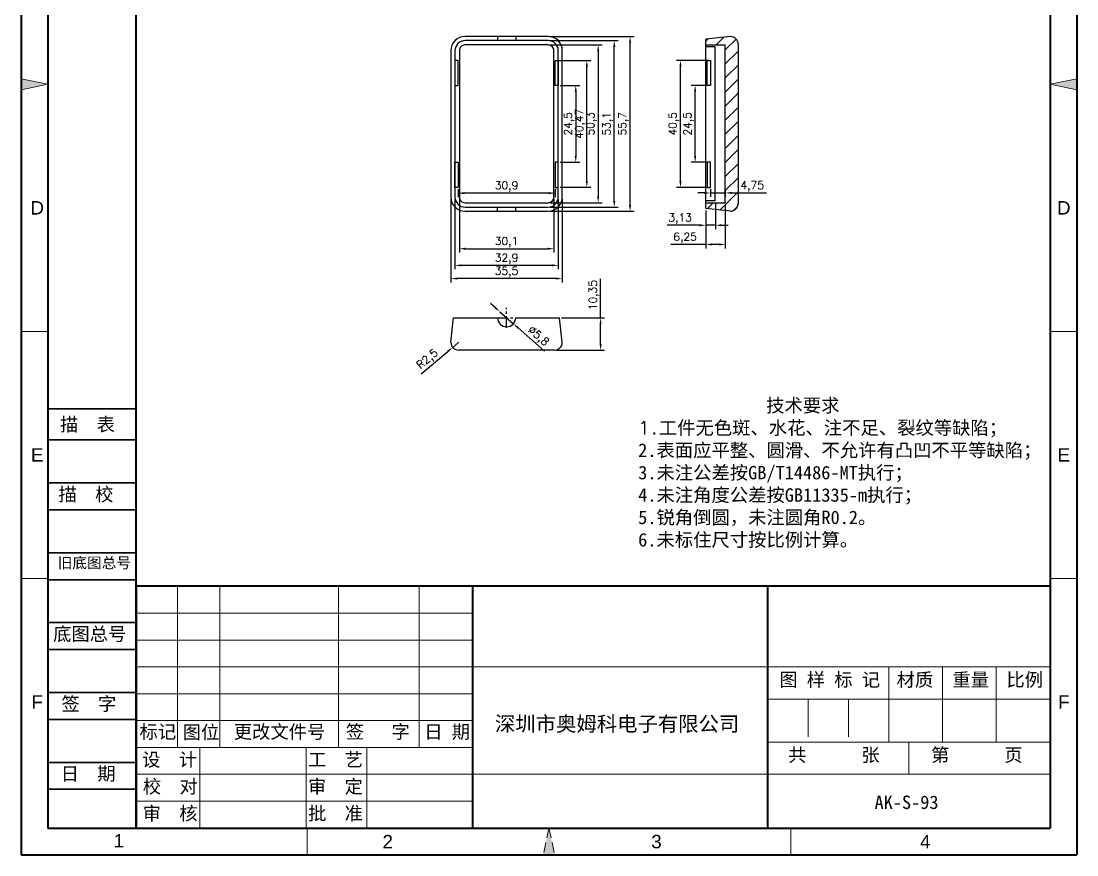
# Model space of a CAD drawing. Header units: millimetres. Extents: x 68506 to 68842, y -471 to 20.
# Drawn here: x 68505.6 to 68842.1, y -471.3 to -205.4 of the extents above; entities that cross this region are included whole.
import ezdxf
from ezdxf.enums import TextEntityAlignment as Align

# ---------------------------------------------------------------- set-up
doc = ezdxf.new("R2010")
doc.units = ezdxf.units.MM
for name, pattern in [('ACAD_ISO10W100', [18, 12, -3, 0, -3]), ('CENTER', [50.8, 31.75, -6.35, 6.35, -6.35]), ('HIDDEN2', [4.7625, 3.175, -1.5875])]:
    doc.linetypes.add(name, pattern=pattern)
for name, color, linetype, lineweight in [('dim', 82, 'Continuous', 9), ('图层1', 7, 'ACAD_ISO10W100', 15), ('图层2', 7, 'Continuous', 30), ('图层3', 7, 'Continuous', 15), ('图层4', 7, 'Continuous', 40), ('图层5', 7, 'HIDDEN2', 15)]:
    doc.layers.add(name, color=color, linetype=linetype, lineweight=lineweight)
doc.layers.add('尺寸线', color=7, linetype='Continuous')
doc.styles.get("Standard").update_dxf_attribs({"font": 'txt', "bigfont": 'gbcbig.shx'})
doc.styles.add('样式 3', font='arial.ttf', dxfattribs={"height": 3.8})
doc.dimstyles.new('ISO-25', dxfattribs={"dimtxt": 2.5, "dimasz": 2.5, "dimexe": 1.25, "dimexo": 0.625, "dimtad": 1, "dimtxsty": 'Standard', "dimcen": 2.5, "dimadec": 0, "dimazin": 0, "dimtfac": 1, "dimtmove": 0, "dimatfit": 3, "dimfxl": 0, "dimarcsym": 0})

# ---------------------------------------------------------------- blocks, each defined once
blk = doc.blocks.new('*D5637')
at = {"layer": 'Defpoints', "color": 0}
for p in [(68677.22, -299.96), (68690.27, -299.96), (68675.57, -310.31)]:
    blk.add_point(p, dxfattribs=at)
at = {"layer": 'dim', "color": 0, "lineweight": -2}
for p, q in [((68690.27, -299.96), (68690.27, -287.54)), ((68677.84, -299.96), (68691.52, -299.96)), ((68690.27, -308.31), (68690.27, -301.96)), ((68676.19, -310.31), (68691.52, -310.31))]:
    blk.add_line(p, q, dxfattribs=at)
at = {"layer": 'dim', "color": 0}
for points in [[(68689.94, -301.96), (68690.6, -301.96), (68690.27, -299.96)], [(68689.94, -308.31), (68690.6, -308.31), (68690.27, -310.31)]]:
    blk.add_solid(points, dxfattribs=at)
at = {"layer": 'dim', "color": 0, "insert": (68688.19, -292.75), "char_height": 2.5, "attachment_point": 5, "rotation": 90}
blk.add_mtext('10,35', dxfattribs=at)
blk = doc.blocks.new('*D5638')
at = {"layer": 'Defpoints', "color": 0}
for p in [(68643.15, -309.41), (68645.07, -307.81)]:
    blk.add_point(p, dxfattribs=at)
at = {"layer": 'dim', "color": 0, "lineweight": -2}
for p, q in [((68645.07, -307.81), (68643.15, -309.41)), ((68633.05, -317.86), (68641.62, -310.69))]:
    blk.add_line(p, q, dxfattribs=at)
at = {"layer": 'dim', "color": 0}
blk.add_solid([(68641.4, -310.44), (68641.83, -310.95), (68643.15, -309.41)], dxfattribs=at)
at = {"layer": 'dim', "color": 0, "insert": (68635.23, -313.32), "char_height": 2.5, "attachment_point": 5, "rotation": 39.8965}
blk.add_mtext('R2,5', dxfattribs=at)
blk = doc.blocks.new('*D5639')
at = {"layer": 'Defpoints', "color": 0}
for p in [(68658.14, -298.04), (68662.49, -301.87)]:
    blk.add_point(p, dxfattribs=at)
at = {"layer": 'dim', "color": 0, "lineweight": -2}
for p, q in [((68656.64, -296.72), (68655.14, -295.39)), ((68658.14, -298.04), (68662.49, -301.87)), ((68672.37, -310.58), (68663.99, -303.2))]:
    blk.add_line(p, q, dxfattribs=at)
at = {"layer": 'dim', "color": 0}
for points in [[(68656.86, -296.47), (68656.42, -296.97), (68658.14, -298.04)], [(68664.22, -302.95), (68663.77, -303.45), (68662.49, -301.87)]]:
    blk.add_solid(points, dxfattribs=at)
at = {"layer": 'dim', "color": 0, "insert": (68670.31, -305.99), "char_height": 2.5, "attachment_point": 5, "rotation": 318.6044}
blk.add_mtext('∅5,8', dxfattribs=at)
blk = doc.blocks.new('*D5640')
at = {"layer": 'Defpoints', "color": 0}
for p in [(68723.78, -265.14), (68730.03, -263.29), (68723.78, -276.6)]:
    blk.add_point(p, dxfattribs=at)
at = {"layer": 'dim', "color": 0, "lineweight": -2}
for p, q in [((68723.78, -265.77), (68723.78, -277.85)), ((68730.03, -263.92), (68730.03, -277.85)), ((68723.78, -276.6), (68712.61, -276.6)), ((68728.03, -276.6), (68725.78, -276.6))]:
    blk.add_line(p, q, dxfattribs=at)
at = {"layer": 'dim', "color": 0}
for points in [[(68725.78, -276.27), (68725.78, -276.94), (68723.78, -276.6)], [(68728.03, -276.27), (68728.03, -276.94), (68730.03, -276.6)]]:
    blk.add_solid(points, dxfattribs=at)
at = {"layer": 'dim', "color": 0, "insert": (68717.2, -274.52), "char_height": 2.5, "attachment_point": 5}
blk.add_mtext('6,25', dxfattribs=at)
blk = doc.blocks.new('*D5641')
at = {"layer": 'Defpoints', "color": 0}
for p in [(68723.78, -265.14), (68726.91, -262.69), (68723.78, -270.48)]:
    blk.add_point(p, dxfattribs=at)
at = {"layer": 'dim', "color": 0, "lineweight": -2}
for p, q in [((68723.78, -265.77), (68723.78, -271.73)), ((68726.91, -263.32), (68726.91, -271.73)), ((68721.78, -270.48), (68711.45, -270.48)), ((68726.91, -270.48), (68723.78, -270.48)), ((68728.91, -270.48), (68730.91, -270.48))]:
    blk.add_line(p, q, dxfattribs=at)
at = {"layer": 'dim', "color": 0}
for points in [[(68721.78, -270.14), (68721.78, -270.81), (68723.78, -270.48)], [(68728.91, -270.14), (68728.91, -270.81), (68726.91, -270.48)]]:
    blk.add_solid(points, dxfattribs=at)
at = {"layer": 'dim', "color": 0, "insert": (68715.61, -268.39), "char_height": 2.5, "attachment_point": 5}
blk.add_mtext('3,13', dxfattribs=at)
blk = doc.blocks.new('*D5642')
at = {"layer": 'Defpoints', "color": 0}
for p in [(68725.28, -258.39), (68730.03, -258.39), (68730.03, -260.18)]:
    blk.add_point(p, dxfattribs=at)
at = {"layer": 'dim', "color": 0, "lineweight": -2}
for p, q in [((68725.28, -259.02), (68725.28, -261.43)), ((68730.03, -259.02), (68730.03, -261.43)), ((68723.28, -260.18), (68721.28, -260.18)), ((68725.28, -260.18), (68730.03, -260.18)), ((68732.03, -260.18), (68743.2, -260.18))]:
    blk.add_line(p, q, dxfattribs=at)
at = {"layer": 'dim', "color": 0}
for points in [[(68723.28, -259.85), (68723.28, -260.51), (68725.28, -260.18)], [(68732.03, -259.85), (68732.03, -260.51), (68730.03, -260.18)]]:
    blk.add_solid(points, dxfattribs=at)
at = {"layer": 'dim', "color": 0, "insert": (68738.61, -258.1), "char_height": 2.5, "attachment_point": 5}
blk.add_mtext('4,75', dxfattribs=at)
blk = doc.blocks.new('*D5643')
at = {"layer": 'Defpoints', "color": 0}
for p in [(68720.42, -225.89), (68725.28, -225.89), (68725.28, -250.39)]:
    blk.add_point(p, dxfattribs=at)
at = {"layer": 'dim', "color": 0, "lineweight": -2}
for p, q in [((68724.66, -225.89), (68719.17, -225.89)), ((68720.42, -248.39), (68720.42, -227.89)), ((68724.66, -250.39), (68719.17, -250.39))]:
    blk.add_line(p, q, dxfattribs=at)
at = {"layer": 'dim', "color": 0}
for points in [[(68720.08, -227.89), (68720.75, -227.89), (68720.42, -225.89)], [(68720.08, -248.39), (68720.75, -248.39), (68720.42, -250.39)]]:
    blk.add_solid(points, dxfattribs=at)
at = {"layer": 'dim', "color": 0, "insert": (68718.33, -238.14), "char_height": 2.5, "attachment_point": 5, "rotation": 90}
blk.add_mtext('24,5', dxfattribs=at)
blk = doc.blocks.new('*D5644')
at = {"layer": 'Defpoints', "color": 0}
for p in [(68715.73, -217.89), (68725.28, -217.89), (68725.28, -258.39)]:
    blk.add_point(p, dxfattribs=at)
at = {"layer": 'dim', "color": 0, "lineweight": -2}
for p, q in [((68724.66, -217.89), (68714.48, -217.89)), ((68715.73, -256.39), (68715.73, -219.89)), ((68724.66, -258.39), (68714.48, -258.39))]:
    blk.add_line(p, q, dxfattribs=at)
at = {"layer": 'dim', "color": 0}
for points in [[(68715.4, -219.89), (68716.07, -219.89), (68715.73, -217.89)], [(68715.4, -256.39), (68716.07, -256.39), (68715.73, -258.39)]]:
    blk.add_solid(points, dxfattribs=at)
at = {"layer": 'dim', "color": 0, "insert": (68713.65, -238.14), "char_height": 2.5, "attachment_point": 5, "rotation": 90}
blk.add_mtext('40,5', dxfattribs=at)
blk = doc.blocks.new('*D5645')
at = {"layer": 'Defpoints', "color": 0}
for p in [(68673.57, -210.29), (68699.68, -210.29), (68673.57, -265.99)]:
    blk.add_point(p, dxfattribs=at)
at = {"layer": 'dim', "color": 0, "lineweight": -2}
for p, q in [((68674.19, -210.29), (68700.93, -210.29)), ((68699.68, -263.99), (68699.68, -212.29)), ((68674.19, -265.99), (68700.93, -265.99))]:
    blk.add_line(p, q, dxfattribs=at)
at = {"layer": 'dim', "color": 0}
for points in [[(68699.35, -212.29), (68700.02, -212.29), (68699.68, -210.29)], [(68699.35, -263.99), (68700.02, -263.99), (68699.68, -265.99)]]:
    blk.add_solid(points, dxfattribs=at)
at = {"layer": 'dim', "color": 0, "insert": (68697.6, -238.14), "char_height": 2.5, "attachment_point": 5, "rotation": 90}
blk.add_mtext('55,7', dxfattribs=at)
blk = doc.blocks.new('*D5646')
at = {"layer": 'Defpoints', "color": 0}
for p in [(68673.57, -211.59), (68694.62, -211.59), (68673.57, -264.69)]:
    blk.add_point(p, dxfattribs=at)
at = {"layer": 'dim', "color": 0, "lineweight": -2}
for p, q in [((68674.19, -211.59), (68695.87, -211.59)), ((68694.62, -262.69), (68694.62, -213.59)), ((68674.19, -264.69), (68695.87, -264.69))]:
    blk.add_line(p, q, dxfattribs=at)
at = {"layer": 'dim', "color": 0}
for points in [[(68694.29, -213.59), (68694.96, -213.59), (68694.62, -211.59)], [(68694.29, -262.69), (68694.96, -262.69), (68694.62, -264.69)]]:
    blk.add_solid(points, dxfattribs=at)
at = {"layer": 'dim', "color": 0, "insert": (68692.54, -238.14), "char_height": 2.5, "attachment_point": 5, "rotation": 90}
blk.add_mtext('53,1', dxfattribs=at)
blk = doc.blocks.new('*D5647')
at = {"layer": 'Defpoints', "color": 0}
for p in [(68673.57, -212.99), (68673.57, -263.29), (68689.5, -263.29)]:
    blk.add_point(p, dxfattribs=at)
at = {"layer": 'dim', "color": 0, "lineweight": -2}
for p, q in [((68674.19, -212.99), (68690.75, -212.99)), ((68689.5, -214.99), (68689.5, -261.29)), ((68674.19, -263.29), (68690.75, -263.29))]:
    blk.add_line(p, q, dxfattribs=at)
at = {"layer": 'dim', "color": 0}
for points in [[(68689.17, -214.99), (68689.84, -214.99), (68689.5, -212.99)], [(68689.17, -261.29), (68689.84, -261.29), (68689.5, -263.29)]]:
    blk.add_solid(points, dxfattribs=at)
at = {"layer": 'dim', "color": 0, "insert": (68687.42, -238.14), "char_height": 2.5, "attachment_point": 5, "rotation": 90}
blk.add_mtext('50,3', dxfattribs=at)
blk = doc.blocks.new('*D5648')
at = {"layer": 'Defpoints', "color": 0}
for p in [(68676.27, -217.89), (68685.9, -217.89), (68676.77, -258.36)]:
    blk.add_point(p, dxfattribs=at)
at = {"layer": 'dim', "color": 0, "lineweight": -2}
for p, q in [((68676.89, -217.89), (68687.15, -217.89)), ((68685.9, -256.36), (68685.9, -219.89)), ((68677.39, -258.36), (68687.15, -258.36))]:
    blk.add_line(p, q, dxfattribs=at)
at = {"layer": 'dim', "color": 0}
for points in [[(68685.57, -219.89), (68686.23, -219.89), (68685.9, -217.89)], [(68685.57, -256.36), (68686.23, -256.36), (68685.9, -258.36)]]:
    blk.add_solid(points, dxfattribs=at)
at = {"layer": 'dim', "color": 0, "insert": (68683.82, -238.13), "char_height": 2.5, "attachment_point": 5, "rotation": 90}
blk.add_mtext('40,47', dxfattribs=at)
blk = doc.blocks.new('*D5649')
at = {"layer": 'Defpoints', "color": 0}
for p in [(68676.77, -225.89), (68676.77, -250.39), (68682.36, -250.39)]:
    blk.add_point(p, dxfattribs=at)
at = {"layer": 'dim', "color": 0, "lineweight": -2}
for p, q in [((68677.39, -225.89), (68683.61, -225.89)), ((68682.36, -227.89), (68682.36, -248.39)), ((68677.39, -250.39), (68683.61, -250.39))]:
    blk.add_line(p, q, dxfattribs=at)
at = {"layer": 'dim', "color": 0}
for points in [[(68682.02, -227.89), (68682.69, -227.89), (68682.36, -225.89)], [(68682.02, -248.39), (68682.69, -248.39), (68682.36, -250.39)]]:
    blk.add_solid(points, dxfattribs=at)
at = {"layer": 'dim', "color": 0, "insert": (68680.27, -238.14), "char_height": 2.5, "attachment_point": 5, "rotation": 90}
blk.add_mtext('24,5', dxfattribs=at)
blk = doc.blocks.new('*D5650')
at = {"layer": 'Defpoints', "color": 0}
for p in [(68642.57, -261.49), (68678.07, -261.49), (68642.57, -287.48)]:
    blk.add_point(p, dxfattribs=at)
at = {"layer": 'dim', "color": 0, "lineweight": -2}
for p, q in [((68642.57, -262.12), (68642.57, -288.73)), ((68678.07, -262.12), (68678.07, -288.73)), ((68676.07, -287.48), (68644.57, -287.48))]:
    blk.add_line(p, q, dxfattribs=at)
at = {"layer": 'dim', "color": 0}
for points in [[(68644.57, -287.15), (68644.57, -287.81), (68642.57, -287.48)], [(68676.07, -287.15), (68676.07, -287.81), (68678.07, -287.48)]]:
    blk.add_solid(points, dxfattribs=at)
at = {"layer": 'dim', "color": 0, "insert": (68660.32, -285.4), "char_height": 2.5, "attachment_point": 5}
blk.add_mtext('35,5', dxfattribs=at)
blk = doc.blocks.new('*D5651')
at = {"layer": 'Defpoints', "color": 0}
for p in [(68643.87, -261.49), (68676.77, -261.49), (68643.87, -283.28)]:
    blk.add_point(p, dxfattribs=at)
at = {"layer": 'dim', "color": 0, "lineweight": -2}
for p, q in [((68643.87, -262.12), (68643.87, -284.53)), ((68676.77, -262.12), (68676.77, -284.53)), ((68674.77, -283.28), (68645.87, -283.28))]:
    blk.add_line(p, q, dxfattribs=at)
at = {"layer": 'dim', "color": 0}
for points in [[(68645.87, -282.94), (68645.87, -283.61), (68643.87, -283.28)], [(68674.77, -282.94), (68674.77, -283.61), (68676.77, -283.28)]]:
    blk.add_solid(points, dxfattribs=at)
at = {"layer": 'dim', "color": 0, "insert": (68660.32, -281.19), "char_height": 2.5, "attachment_point": 5}
blk.add_mtext('32,9', dxfattribs=at)
blk = doc.blocks.new('*D5652')
at = {"layer": 'Defpoints', "color": 0}
for p in [(68645.27, -261.49), (68675.37, -261.49), (68675.37, -277.95)]:
    blk.add_point(p, dxfattribs=at)
at = {"layer": 'dim', "color": 0, "lineweight": -2}
for p, q in [((68645.27, -262.12), (68645.27, -279.2)), ((68675.37, -262.12), (68675.37, -279.2)), ((68647.27, -277.95), (68673.37, -277.95))]:
    blk.add_line(p, q, dxfattribs=at)
at = {"layer": 'dim', "color": 0}
for points in [[(68647.27, -277.62), (68647.27, -278.29), (68645.27, -277.95)], [(68673.37, -277.62), (68673.37, -278.29), (68675.37, -277.95)]]:
    blk.add_solid(points, dxfattribs=at)
at = {"layer": 'dim', "color": 0, "insert": (68660.32, -275.87), "char_height": 2.5, "attachment_point": 5}
blk.add_mtext('30,1', dxfattribs=at)
blk = doc.blocks.new('*D5653')
at = {"layer": 'Defpoints', "color": 0}
for p in [(68644.87, -258.39), (68675.77, -258.39), (68644.87, -260.23)]:
    blk.add_point(p, dxfattribs=at)
at = {"layer": 'dim', "color": 0, "lineweight": -2}
for p, q in [((68644.87, -259.02), (68644.87, -261.48)), ((68675.77, -259.02), (68675.77, -261.48)), ((68673.77, -260.23), (68646.87, -260.23))]:
    blk.add_line(p, q, dxfattribs=at)
at = {"layer": 'dim', "color": 0}
for points in [[(68646.87, -259.9), (68646.87, -260.57), (68644.87, -260.23)], [(68673.77, -259.9), (68673.77, -260.57), (68675.77, -260.23)]]:
    blk.add_solid(points, dxfattribs=at)
at = {"layer": 'dim', "color": 0, "insert": (68660.32, -258.15), "char_height": 2.5, "attachment_point": 5}
blk.add_mtext('30,9', dxfattribs=at)

msp = doc.modelspace()

# ---------------------------------------------------------------- hatches: boundary and pattern name
h = msp.add_hatch()
h.set_pattern_fill('ANSI31', color=8, style=0)
h.set_pattern_definition([(45, (32.1165, -38.3687), (-2.24506403, 2.24506403), [])])
h.paths.add_polyline_path([(68734.13, -212.79, 0.4142136), (68731.63, -210.29), (68723.78, -211.14), (68723.78, -212.99), (68730.03, -212.99), (68730.03, -263.29), (68723.78, -263.29), (68723.78, -265.14), (68731.63, -265.99, 0.4142136), (68734.13, -263.49)])
at = {"layer": '图层1'}
for points in [[(68514.162, -225.505), (68505.596, -223.742), (68505.596, -227.268)], [(68833.504, -225.505), (68842.07, -223.742), (68842.07, -227.268)]]:
    msp.add_hatch(color=0, dxfattribs=at).paths.add_polyline_path(points)
at = {"layer": '图层5'}
msp.add_hatch(color=0, dxfattribs=at).paths.add_polyline_path([(68673.833, -462.699), (68672.07, -471.265), (68675.596, -471.265)])

# ---------------------------------------------------------------- linework, layer by layer
for p, q in [((68657.419, -210.29), (68657.419, -211.59)), ((68663.219, -210.29), (68663.219, -211.59)), ((68731.63, -210.29), (68723.78, -211.14)), ((68723.78, -265.14), (68723.78, -211.14)), ((68731.63, -210.29), (68731.63, -210.29)), ((68723.78, -212.99), (68730.03, -212.99)), ((68726.83, -213.59), (68723.78, -213.59)), ((68726.83, -262.69), (68726.83, -213.59)), ((68730.03, -263.29), (68730.03, -212.99)), ((68734.13, -212.79), (68734.13, -263.49)), ((68657.419, -265.99), (68657.419, -264.69)), ((68663.219, -265.99), (68663.219, -264.69)), ((68726.83, -262.69), (68723.78, -262.69)), ((68723.78, -263.29), (68730.03, -263.29)), ((68731.63, -265.99), (68723.78, -265.14)), ((68731.63, -265.99), (68731.63, -265.99)), ((68642.569, -307.807), (68643.419, -299.957)), ((68643.419, -299.957), (68657.419, -299.957)), ((68663.219, -299.957), (68677.219, -299.957)), ((68678.069, -307.807), (68677.219, -299.957)), ((68642.569, -307.807), (68642.569, -307.807)), ((68678.069, -307.807), (68678.069, -307.807)), ((68675.569, -310.307), (68645.069, -310.307))]:
    msp.add_line(p, q)
at = {"color": 1, "linetype": 'CENTER', "ltscale": 0.116}
for p, q in [((68660.319, -303.147), (68660.319, -296.767)), ((68657.129, -299.957), (68663.509, -299.957))]:
    msp.add_line(p, q, dxfattribs=at)
for points in [[(68647.069, -265.99), (68673.569, -265.99, 0.4142136), (68678.069, -261.49), (68678.069, -214.79, 0.4142136), (68673.569, -210.29), (68647.069, -210.29, 0.4142136), (68642.569, -214.79), (68642.569, -261.49, 0.4142136)], [(68647.069, -264.69), (68673.569, -264.69, 0.4142136), (68676.769, -261.49), (68676.769, -214.79, 0.4142136), (68673.569, -211.59), (68647.069, -211.59, 0.4142136), (68643.869, -214.79), (68643.869, -261.49, 0.4142136)], [(68647.069, -263.29), (68673.569, -263.29, 0.4142136), (68675.369, -261.49), (68675.369, -214.79, 0.4142136), (68673.569, -212.99), (68647.069, -212.99, 0.4142136), (68645.269, -214.79), (68645.269, -261.49, 0.4142136)]]:
    msp.add_lwpolyline(points, format="xyb", close=True)
for points in [[(68643.869, -217.89), (68643.869, -225.89), (68644.869, -225.89), (68644.869, -217.89)], [(68676.769, -217.89), (68676.769, -225.89), (68675.769, -225.89), (68675.769, -217.89)], [(68725.28, -217.89), (68725.28, -225.89), (68724.28, -225.89), (68724.28, -217.89)], [(68643.869, -258.39), (68643.869, -250.39), (68644.869, -250.39), (68644.869, -258.39)], [(68676.769, -258.39), (68676.769, -250.39), (68675.769, -250.39), (68675.769, -258.39)], [(68725.28, -258.39), (68725.28, -250.39), (68724.28, -250.39), (68724.28, -258.39)]]:
    msp.add_lwpolyline(points, close=True)
for centre, radius, start, end in [((68731.63, -212.79), 2.5, 0, 90), ((68731.63, -263.49), 2.5, 270, 0), ((68660.319, -299.957), 2.9, 180, 360), ((68645.069, -307.807), 2.5, 180, 270), ((68675.569, -307.807), 2.5, 270, 0)]:
    msp.add_arc(centre, radius, start, end)
at = {"layer": '图层1', "color": 0}
for p, q in [((68514.162, -225.505), (68505.596, -223.742)), ((68833.504, -225.505), (68842.07, -223.742)), ((68514.162, -225.505), (68505.596, -227.268)), ((68833.504, -225.505), (68842.07, -227.268)), ((68514.162, -304.313), (68505.596, -304.313)), ((68842.07, -304.313), (68833.504, -304.313)), ((68514.162, -383.121), (68505.596, -383.121)), ((68842.07, -383.121), (68833.504, -383.121)), ((68756.41, -421.582), (68756.41, -435.288)), ((68769.259, -421.582), (68769.259, -435.288)), ((68568.891, -437.001), (68568.891, -428.435)), ((68568.891, -437.001), (68568.891, -428.435))]:
    msp.add_line(p, q, dxfattribs=at)
at = {"layer": '图层2', "color": 0}
for p, q in [((68542.278, -329.069), (68514.162, -329.069)), ((68542.278, -338.955), (68514.162, -338.955)), ((68542.278, -338.955), (68527.343, -338.955)), ((68542.278, -352.661), (68514.162, -352.661)), ((68542.278, -361.227), (68514.162, -361.227)), ((68542.278, -361.227), (68527.343, -361.227)), ((68542.278, -361.227), (68527.343, -361.227)), ((68542.278, -374.933), (68514.162, -374.933)), ((68542.278, -383.499), (68514.162, -383.499)), ((68542.278, -383.499), (68527.343, -383.499)), ((68542.278, -397.204), (68514.162, -397.204)), ((68542.278, -405.77), (68514.162, -405.77)), ((68542.278, -405.77), (68527.343, -405.77)), ((68542.278, -419.476), (68514.162, -419.476)), ((68542.278, -428.042), (68514.162, -428.042)), ((68542.278, -428.042), (68527.343, -428.042)), ((68542.278, -441.748), (68514.162, -441.748)), ((68542.278, -450.314), (68514.162, -450.314))]:
    msp.add_line(p, q, dxfattribs=at)
at = {"layer": '图层3', "color": 0}
for p, q in [((68555.453, -437.001), (68555.453, -385.605)), ((68568.891, -428.435), (68568.891, -385.605)), ((68606.774, -436.899), (68606.774, -385.605)), ((68632.472, -436.875), (68632.472, -385.605)), ((68649.604, -394.171), (68542.278, -394.171)), ((68649.604, -402.737), (68542.278, -402.737)), ((68649.604, -402.737), (68542.278, -402.737)), ((68649.604, -411.303), (68542.278, -411.303)), ((68628.8, -411.303), (68833.504, -411.303)), ((68782.108, -411.303), (68782.108, -435.288)), ((68799.24, -411.303), (68799.24, -435.288)), ((68816.372, -411.303), (68816.372, -435.288)), ((68649.604, -419.869), (68542.278, -419.869)), ((68833.504, -421.582), (68743.561, -421.582)), ((68782.108, -421.582), (68782.108, -435.288)), ((68649.604, -428.435), (68542.278, -428.435)), ((68649.604, -437.001), (68542.278, -437.001)), ((68562.512, -462.699), (68562.512, -437.001)), ((68596.456, -462.699), (68596.456, -436.899)), ((68615.775, -462.597), (68615.775, -436.899)), ((68833.504, -435.288), (68743.561, -435.288)), ((68788.532, -435.288), (68788.532, -445.567)), ((68649.604, -445.567), (68542.278, -445.567)), ((68649.604, -445.567), (68542.744, -445.567)), ((68628.8, -445.567), (68833.504, -445.567)), ((68542.278, -450.314), (68542.036, -450.314)), ((68649.604, -454.133), (68542.278, -454.133)), ((68596.739, -462.699), (68596.739, -471.265)), ((68750.927, -462.699), (68750.927, -471.265)), ((68750.927, -462.699), (68750.927, -471.265))]:
    msp.add_line(p, q, dxfattribs=at)
at = {"layer": '图层4', "color": 0}
for p, q in [((68542.278, -462.699), (68542.278, 11.688)), ((68542.278, -385.605), (68542.278, -462.699)), ((68833.504, -385.605), (68542.278, -385.605)), ((68704.615, -385.605), (68550.426, -385.605)), ((68649.604, -462.699), (68649.604, -385.605)), ((68743.561, -462.699), (68743.561, -385.605)), ((68542.278, -421.582), (68542.278, -462.699))]:
    msp.add_line(p, q, dxfattribs=at)
at = {"layer": '图层5', "color": 0}
for p, q in [((68649.604, -437.001), (68542.278, -437.001)), ((68673.833, -462.699), (68672.07, -471.265)), ((68673.833, -462.699), (68675.596, -471.265))]:
    msp.add_line(p, q, dxfattribs=at)
at = {"layer": '尺寸线', "color": 0, "lineweight": 40}
for p, q in [((68505.596, 20.254), (68505.596, -471.265)), ((68842.07, 20.254), (68842.07, -471.265)), ((68514.162, 11.688), (68514.162, -462.699)), ((68833.504, 11.688), (68833.504, -462.699)), ((68514.162, -462.699), (68833.504, -462.699)), ((68505.596, -471.265), (68842.07, -471.265))]:
    msp.add_line(p, q, dxfattribs=at)

# ---------------------------------------------------------------- texts
at = {"layer": '图层1', "color": 0, "style": '样式 3'}
for s, p in [('D', (68510.721, -264.909)), ('D', (68837.894, -264.909)), ('E', (68510.721, -343.717)), ('E', (68837.894, -343.717)), ('F', (68510.721, -422.524)), ('F', (68837.894, -422.524))]:
    msp.add_text(s, height=4.283, dxfattribs=at).set_placement(p, align=Align.MIDDLE)
at = {"layer": '图层1', "color": 0, "attachment_point": 1}
for s, insert, char_height, width in [('{\\fSimSun|b0|i0|c134|p2;图 样 标 记}', (68747.24, -413.247), 4.28302, 53.13738), ('{\\fSimSun|b0|i0|c134|p2;材质 }', (68784.595, -413.265), 4.28302, 35.72091), ('{\\fSimSun|b0|i0|c134|p2;深圳市奥姆科电子有限公司}', (68656.593, -427.085), 4.75891, 89.92113), ('{\\fSimSun|b0|i0|c134|p2;标记}', (68543.33, -429.856), 4.28302, 11.99246), ('{\\fSimSun|b0|i0|c134|p2;图位}', (68557.084, -430.029), 4.28302, 11.99246), ('{\\fSimSun|b0|i0|c134|p2;更改文件号}', (68573.346, -429.856), 4.28302, 35.72091), ('{\\fSimSun|b0|i0|c134|p2;审  核}', (68544.338, -455.878), 4.28302, 34.73239), ('{\\fSimSun|b0|i0|c134|p2;批  准}', (68597.03, -455.878), 4.28302, 35.72091)]:
    msp.add_mtext(s, dxfattribs=dict(at, insert=insert, char_height=char_height, width=width))
at = {"layer": '图层2', "color": 0, "attachment_point": 1}
for s, insert, char_height, width in [('{\\fSimSun|b0|i0|c134|p2;描\\fSimSun|b0|i0|c0|p2;  \\fSimSun|b0|i0|c134|p2;表}', (68517.99, -331.86), 4.28297, 47.9936), ('{\\fSimSun|b0|i0|c134|p2;描\\fSimSun|b0|i0|c0|p2;  \\fSimSun|b0|i0|c134|p2;校}', (68517.502, -354.131), 4.28297, 47.9936), ('{\\fSimSun|b0|i0|c134|p2;旧底图总号}', (68517.261, -376.403), 3.42642, 47.9936), ('{\\fSimSun|b0|i0|c134|p2;底图总号}', (68515.776, -398.674), 4.28297, 47.9936), ('{\\fSimSun|b0|i0|c134|p2;重量 }', (68802.379, -413.265), 4.28302, 35.72091), ('{\\fSimSun|b0|i0|c134|p2;比例 }', (68819.61, -413.265), 4.28302, 35.72091), ('{\\fSimSun|b0|i0|c134|p2;签\\fSimSun|b0|i0|c0|p2;  \\fSimSun|b0|i0|c134|p2;字}', (68518.429, -420.946), 4.28297, 47.9936), ('{\\fSimSun|b0|i0|c134|p2;签   字}', (68609.061, -429.856), 4.28302, 35.72091), ('{\\fSimSun|b0|i0|c134|p2;日 期}', (68634.08, -429.856), 4.28302, 35.72091), ('{\\fSimSun|b0|i0|c134|p2;共      张}', (68750.062, -437.232), 4.28302, 47.38766), ('{\\fSimSun|b0|i0|c134|p2;第      页}', (68795.604, -437.232), 4.28302, 43.98508), ('{\\fSimSun|b0|i0|c134|p2;设  计}', (68544.172, -438.745), 4.28302, 33.20026), ('{\\fSimSun|b0|i0|c134|p2;工  艺}', (68597.03, -438.745), 4.28302, 35.72091), ('{\\fSimSun|b0|i0|c134|p2;日\\fSimSun|b0|i0|c0|p2;  \\fSimSun|b0|i0|c134|p2;期}', (68518.185, -443.217), 4.28297, 47.9936), ('{\\fSimSun|b0|i0|c134|p2;校  对}', (68544.378, -447.312), 4.28302, 31.05498), ('{\\fSimSun|b0|i0|c134|p2;审  定}', (68597.03, -447.312), 4.28302, 35.72091), ('{\\fSimSun|b0|i0|c134|p2;AK-S-93}', (68777.579, -452.346), 4.28302, 43.98508)]:
    msp.add_mtext(s, dxfattribs=dict(at, insert=insert, char_height=char_height, width=width))
at = {"layer": '图层3', "color": 0, "insert": (68702.256, -325.789), "char_height": 4.28302, "width": 202.86245, "attachment_point": 1}
msp.add_mtext('{\\fSimSun|b0|i0|c134|p54;              技术要求\\P}1{\\fSimSun|b0|i0|c134|p54;.工件无色斑、水花、注不足、裂纹等缺陷；\\P2.表面应平整、圆滑、不允许有凸凹不平等缺陷；\\P3.未注公差按GB/T14486-MT执行；\\P4.未注角度公差按GB11335-m执行；\\P5.锐角倒圆，未注圆角R0.2。}\\P{\\fSimSun|b0|i0|c134|p2;6.未标住尺寸按比例计算。}', dxfattribs=at)
at = {"layer": '图层5', "color": 0, "style": '样式 3'}
for s, p in [('1', (68536.776, -466.758)), ('2', (68622.437, -467.014)), ('3', (68708.097, -467.014)), ('4', (68793.758, -467.014))]:
    msp.add_text(s, height=4.283, dxfattribs=at).set_placement(p, align=Align.MIDDLE)

# ---------------------------------------------------------------- dimensions: what is measured, and where the dimension line sits
at = {"layer": 'dim'}
for base, p1, p2, picture, middle in [((68699.682, -210.29), (68673.569, -265.99), (68673.569, -210.29), '*D5645', (68697.598, -238.14)), ((68694.622, -211.59), (68673.569, -264.69), (68673.569, -211.59), '*D5646', (68692.539, -238.14)), ((68689.503, -263.29), (68673.569, -212.99), (68673.569, -263.29), '*D5647', (68687.419, -238.14)), ((68685.8986, -217.8901), (68676.7691, -258.3648), (68676.2691, -217.8901), '*D5648', (68683.8153, -238.1274)), ((68715.734, -217.89), (68725.28, -258.39), (68725.28, -217.89), '*D5644', (68713.65, -238.14)), ((68682.358, -250.39), (68676.769, -225.89), (68676.769, -250.39), '*D5649', (68680.275, -238.14)), ((68720.418, -225.89), (68725.28, -250.39), (68725.28, -225.89), '*D5643', (68718.335, -238.14)), ((68690.27, -299.957), (68675.569, -310.307), (68677.219, -299.957), '*D5637', (68688.186, -292.749))]:
    dim = msp.add_linear_dim(base=base, p1=p1, p2=p2, angle=90, dimstyle='ISO-25', override={"dimasz": 2}, dxfattribs=at)
    dim.commit()
    dim.dimension.update_dxf_attribs({"geometry": picture, "text_midpoint": middle})
for base, p1, p2, picture, middle in [((68644.869, -260.235), (68675.769, -258.39), (68644.869, -258.39), '*D5653', (68660.319, -258.151)), ((68730.03, -260.181), (68725.28, -258.39), (68730.03, -258.39), '*D5642', (68738.613, -258.098)), ((68642.569, -287.479), (68678.069, -261.49), (68642.569, -261.49), '*D5650', (68660.319, -285.396)), ((68643.869, -283.275), (68676.769, -261.49), (68643.869, -261.49), '*D5651', (68660.319, -281.192)), ((68675.369, -277.952), (68645.269, -261.49), (68675.369, -261.49), '*D5652', (68660.319, -275.869)), ((68723.780063849, -270.475520465), (68726.905063849, -262.690083686), (68723.780063849, -265.140083686), '*D5641', (68715.613397182, -268.392187132)), ((68723.78, -276.604), (68730.03, -263.29), (68723.78, -265.14), '*D5640', (68717.197, -274.52))]:
    dim = msp.add_linear_dim(base=base, p1=p1, p2=p2, dimstyle='ISO-25', override={"dimasz": 2}, dxfattribs=at)
    dim.commit()
    dim.dimension.update_dxf_attribs({"geometry": picture, "text_midpoint": middle})
dim = msp.add_diameter_dim_2p(p1=(68658.144, -298.039), p2=(68662.495, -301.875), dimstyle='ISO-25', override={"dimasz": 2}, dxfattribs=at)
dim.commit()
dim.dimension.update_dxf_attribs({"geometry": '*D5639', "text_midpoint": (68670.311, -305.988)})
dim = msp.add_radius_dim(center=(68645.069, -307.807), mpoint=(68643.151, -309.411), dimstyle='ISO-25', override={"dimasz": 2}, dxfattribs=at)
dim.commit()
dim.dimension.update_dxf_attribs({"geometry": '*D5638', "text_midpoint": (68635.23, -313.318)})

doc.saveas('drawing.dxf')
